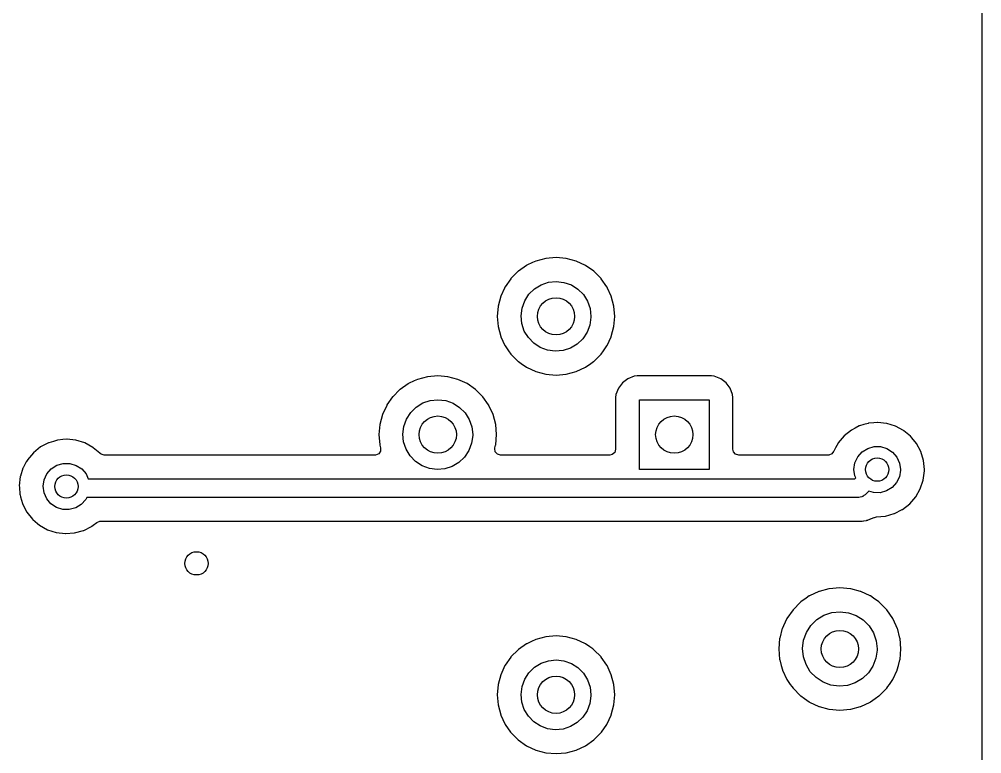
# Model space of a CAD drawing. Extents: x 83 to 134, y -229 to -45.
# Drawn here: x 113.44 to 134.11, y -143.08 to -127.3 of the extents above; entities that cross this region are included whole.
import ezdxf

# ---------------------------------------------------------------- set-up
doc = ezdxf.new("R2010")
doc.units = 0
doc.layers.add('BLACK', color=7, linetype='CONTINUOUS')

msp = doc.modelspace()

# ---------------------------------------------------------------- linework, layer by layer
at = {"layer": 'BLACK', "linetype": 'CONTINUOUS'}
for p, q in [((134.112, -45.0845), (134.112, -229.236)), ((124.536, -132.497), (124.462, -132.531)), ((124.749, -132.44), (124.536, -132.497)), ((124.968, -132.421), (124.749, -132.44)), ((125.187, -132.44), (124.968, -132.421)), ((125.4, -132.497), (125.187, -132.44)), ((125.6, -132.59), (125.4, -132.497)), ((124.156, -132.716), (124, -132.872)), ((124.16, -132.713), (124.156, -132.716)), ((124.332, -132.593), (124.16, -132.713)), ((124.16, -132.713), (124.16, -132.713)), ((124.336, -132.59), (124.332, -132.593)), ((124.332, -132.593), (124.332, -132.593)), ((124.341, -132.588), (124.336, -132.59)), ((124.462, -132.531), (124.341, -132.588)), ((124.341, -132.588), (124.341, -132.588)), ((125.78, -132.716), (125.6, -132.59)), ((125.936, -132.872), (125.78, -132.716)), ((123.997, -132.876), (123.877, -133.048)), ((124, -132.872), (123.997, -132.876)), ((123.997, -132.876), (123.997, -132.876)), ((125.939, -132.876), (125.936, -132.872)), ((126.059, -133.048), (125.939, -132.876)), ((125.939, -132.876), (125.939, -132.876)), ((123.86, -133.081), (123.781, -133.252)), ((123.872, -133.057), (123.86, -133.081)), ((123.874, -133.052), (123.872, -133.057)), ((123.872, -133.057), (123.872, -133.057)), ((123.877, -133.048), (123.874, -133.052)), ((124.387, -133.21), (124.506, -133.093)), ((124.506, -133.093), (124.649, -133.005)), ((124.649, -133.005), (124.807, -132.951)), ((124.807, -132.951), (124.973, -132.934)), ((124.973, -132.934), (125.139, -132.954)), ((125.139, -132.954), (125.297, -133.01)), ((125.297, -133.01), (125.438, -133.099)), ((125.438, -133.099), (125.556, -133.218)), ((126.062, -133.052), (126.059, -133.048)), ((126.064, -133.057), (126.062, -133.052)), ((126.076, -133.081), (126.064, -133.057)), ((126.064, -133.057), (126.064, -133.057)), ((126.155, -133.252), (126.076, -133.081)), ((123.781, -133.252), (123.724, -133.465)), ((124.296, -133.351), (124.387, -133.21)), ((125.556, -133.218), (125.644, -133.36)), ((126.212, -133.465), (126.155, -133.252)), ((123.724, -133.465), (123.705, -133.684)), ((124.218, -133.674), (124.239, -133.508)), ((124.239, -133.508), (124.296, -133.351)), ((125.644, -133.36), (125.699, -133.518)), ((125.699, -133.518), (125.718, -133.684)), ((126.231, -133.684), (126.212, -133.465)), ((123.705, -133.684), (123.724, -133.903)), ((124.234, -133.84), (124.218, -133.674)), ((125.718, -133.705), (125.694, -133.871)), ((125.718, -133.684), (125.718, -133.705)), ((126.212, -133.903), (126.231, -133.684)), ((123.724, -133.903), (123.781, -134.116)), ((124.287, -133.999), (124.234, -133.84)), ((125.694, -133.871), (125.635, -134.027)), ((126.155, -134.116), (126.212, -133.903)), ((123.781, -134.116), (123.783, -134.121)), ((123.783, -134.121), (123.872, -134.311)), ((124.374, -134.142), (124.287, -133.999)), ((124.49, -134.262), (124.374, -134.142)), ((125.543, -134.166), (125.421, -134.281)), ((125.635, -134.027), (125.543, -134.166)), ((126.064, -134.311), (126.153, -134.121)), ((126.153, -134.121), (126.155, -134.116)), ((123.872, -134.311), (123.872, -134.311)), ((123.872, -134.311), (123.874, -134.316)), ((123.874, -134.316), (123.877, -134.32)), ((123.877, -134.32), (123.877, -134.32)), ((123.877, -134.32), (123.95, -134.424)), ((124.63, -134.353), (124.49, -134.262)), ((124.787, -134.412), (124.63, -134.353)), ((125.278, -134.367), (125.119, -134.419)), ((125.421, -134.281), (125.278, -134.367)), ((125.986, -134.424), (126.059, -134.32)), ((126.059, -134.32), (126.062, -134.316)), ((126.059, -134.32), (126.059, -134.32)), ((126.062, -134.316), (126.064, -134.311)), ((126.064, -134.311), (126.064, -134.311)), ((123.95, -134.424), (124, -134.496)), ((124, -134.496), (124.156, -134.652)), ((124.952, -134.434), (124.787, -134.412)), ((125.119, -134.419), (124.952, -134.434)), ((125.78, -134.652), (125.936, -134.496)), ((125.936, -134.496), (125.986, -134.424)), ((124.156, -134.652), (124.16, -134.655)), ((124.16, -134.655), (124.16, -134.655)), ((124.16, -134.655), (124.218, -134.695)), ((124.218, -134.695), (124.336, -134.778)), ((124.336, -134.778), (124.536, -134.871)), ((125.4, -134.871), (125.6, -134.778)), ((125.6, -134.778), (125.718, -134.695)), ((125.718, -134.695), (125.776, -134.655)), ((125.776, -134.655), (125.78, -134.652)), ((125.776, -134.655), (125.776, -134.655)), ((122.209, -134.98), (121.996, -135.037)), ((122.428, -134.961), (122.209, -134.98)), ((122.647, -134.98), (122.428, -134.961)), ((122.86, -135.037), (122.647, -134.98)), ((124.536, -134.871), (124.749, -134.928)), ((124.749, -134.928), (124.968, -134.947)), ((124.968, -134.947), (125.187, -134.928)), ((125.187, -134.928), (125.4, -134.871)), ((126.648, -134.972), (126.511, -135.023)), ((126.71, -134.965), (126.648, -134.972)), ((128.306, -134.965), (126.71, -134.965)), ((128.368, -134.972), (128.306, -134.965)), ((128.505, -135.023), (128.368, -134.972)), ((121.792, -135.133), (121.62, -135.253)), ((121.796, -135.13), (121.792, -135.133)), ((121.792, -135.133), (121.792, -135.133)), ((121.801, -135.128), (121.796, -135.13)), ((121.923, -135.071), (121.801, -135.128)), ((121.801, -135.128), (121.801, -135.128)), ((121.996, -135.037), (121.923, -135.071)), ((123.06, -135.13), (122.86, -135.037)), ((123.24, -135.256), (123.06, -135.13)), ((126.395, -135.111), (126.307, -135.227)), ((126.511, -135.023), (126.395, -135.111)), ((128.621, -135.111), (128.505, -135.023)), ((128.709, -135.227), (128.621, -135.111)), ((121.616, -135.256), (121.46, -135.412)), ((121.62, -135.253), (121.616, -135.256)), ((121.62, -135.253), (121.62, -135.253)), ((123.396, -135.412), (123.24, -135.256)), ((126.256, -135.364), (126.249, -135.426)), ((126.307, -135.227), (126.256, -135.364)), ((128.76, -135.364), (128.709, -135.227)), ((128.767, -135.426), (128.76, -135.364)), ((121.331, -135.598), (121.241, -135.792)), ((121.332, -135.597), (121.331, -135.598)), ((121.334, -135.592), (121.332, -135.597)), ((121.332, -135.597), (121.332, -135.597)), ((121.337, -135.588), (121.334, -135.592)), ((121.457, -135.416), (121.337, -135.588)), ((121.46, -135.412), (121.457, -135.416)), ((121.457, -135.416), (121.457, -135.416)), ((121.966, -135.633), (122.109, -135.545)), ((122.109, -135.545), (122.267, -135.491)), ((122.267, -135.491), (122.433, -135.474)), ((122.433, -135.474), (122.599, -135.494)), ((122.599, -135.494), (122.757, -135.55)), ((122.757, -135.55), (122.898, -135.639)), ((123.399, -135.416), (123.396, -135.412)), ((123.519, -135.588), (123.399, -135.416)), ((123.399, -135.416), (123.399, -135.416)), ((123.522, -135.592), (123.519, -135.588)), ((123.524, -135.597), (123.522, -135.592)), ((123.525, -135.598), (123.524, -135.597)), ((123.524, -135.597), (123.524, -135.597)), ((123.615, -135.792), (123.525, -135.598)), ((126.249, -135.426), (126.249, -136.539)), ((126.758, -136.974), (126.758, -135.474)), ((126.758, -135.474), (128.258, -135.474)), ((128.258, -135.474), (128.258, -136.974)), ((128.767, -136.539), (128.767, -135.426)), ((121.241, -135.792), (121.184, -136.005)), ((121.756, -135.891), (121.847, -135.75)), ((121.847, -135.75), (121.966, -135.633)), ((122.898, -135.639), (123.016, -135.758)), ((123.016, -135.758), (123.104, -135.9)), ((123.672, -136.005), (123.615, -135.792)), ((121.184, -136.005), (121.165, -136.224)), ((121.699, -136.048), (121.756, -135.891)), ((123.104, -135.9), (123.159, -136.058)), ((123.691, -136.224), (123.672, -136.005)), ((131.576, -136.01), (131.487, -136.036)), ((131.671, -135.982), (131.576, -136.01)), ((131.676, -135.98), (131.671, -135.982)), ((131.671, -135.982), (131.671, -135.982)), ((131.683, -135.98), (131.676, -135.98)), ((131.791, -135.97), (131.683, -135.98)), ((131.683, -135.98), (131.683, -135.98)), ((131.873, -135.963), (131.791, -135.97)), ((131.88, -135.963), (131.873, -135.963)), ((132.064, -135.983), (131.88, -135.963)), ((131.88, -135.963), (131.88, -135.963)), ((132.07, -135.983), (132.064, -135.983)), ((132.064, -135.983), (132.064, -135.983)), ((132.259, -136.042), (132.07, -135.983)), ((121.165, -136.224), (121.184, -136.443)), ((121.678, -136.214), (121.699, -136.048)), ((121.694, -136.38), (121.678, -136.214)), ((123.159, -136.058), (123.178, -136.224)), ((123.178, -136.224), (123.178, -136.245)), ((123.672, -136.443), (123.691, -136.224)), ((131.311, -136.128), (131.157, -136.252)), ((131.39, -136.087), (131.311, -136.128)), ((131.481, -136.039), (131.39, -136.087)), ((131.487, -136.036), (131.481, -136.039)), ((131.481, -136.039), (131.481, -136.039)), ((132.433, -136.136), (132.259, -136.042)), ((132.438, -136.14), (132.433, -136.136)), ((132.579, -136.257), (132.438, -136.14)), ((132.438, -136.14), (132.438, -136.14)), ((114.04, -136.415), (113.898, -136.49)), ((114.067, -136.401), (114.04, -136.415)), ((114.073, -136.398), (114.067, -136.401)), ((114.067, -136.401), (114.067, -136.401)), ((114.173, -136.369), (114.073, -136.398)), ((114.257, -136.344), (114.173, -136.369)), ((114.263, -136.342), (114.257, -136.344)), ((114.257, -136.344), (114.257, -136.344)), ((114.269, -136.342), (114.263, -136.342)), ((114.377, -136.332), (114.269, -136.342)), ((114.269, -136.342), (114.269, -136.342)), ((114.459, -136.324), (114.377, -136.332)), ((114.466, -136.325), (114.459, -136.324)), ((114.65, -136.344), (114.466, -136.325)), ((114.466, -136.325), (114.466, -136.325)), ((114.656, -136.345), (114.65, -136.344)), ((114.65, -136.344), (114.65, -136.344)), ((114.845, -136.404), (114.656, -136.345)), ((115.019, -136.498), (114.845, -136.404)), ((121.747, -136.539), (121.694, -136.38)), ((123.154, -136.411), (123.095, -136.567)), ((123.178, -136.245), (123.154, -136.411)), ((131.027, -136.409), (130.974, -136.506)), ((131.03, -136.403), (131.027, -136.409)), ((131.027, -136.409), (131.027, -136.409)), ((131.157, -136.252), (131.03, -136.403)), ((132.585, -136.262), (132.579, -136.257)), ((132.589, -136.267), (132.585, -136.262)), ((132.61, -136.293), (132.589, -136.267)), ((132.589, -136.267), (132.589, -136.267)), ((132.71, -136.415), (132.61, -136.293)), ((132.803, -136.59), (132.71, -136.415)), ((113.743, -136.614), (113.616, -136.765)), ((113.898, -136.49), (113.743, -136.614)), ((115.024, -136.502), (115.019, -136.498)), ((115.03, -136.506), (115.024, -136.502)), ((115.024, -136.502), (115.024, -136.502)), ((115.171, -136.624), (115.03, -136.506)), ((115.175, -136.628), (115.171, -136.624)), ((115.196, -136.645), (115.175, -136.628)), ((115.264, -136.665), (115.196, -136.645)), ((121.159, -136.636), (121.094, -136.664)), ((121.199, -136.577), (121.159, -136.636)), ((121.184, -136.443), (121.185, -136.449)), ((121.185, -136.449), (121.185, -136.449)), ((121.185, -136.449), (121.201, -136.506)), ((121.201, -136.506), (121.199, -136.577)), ((121.834, -136.682), (121.747, -136.539)), ((123.095, -136.567), (123.003, -136.706)), ((123.652, -136.521), (123.655, -136.506)), ((123.662, -136.591), (123.652, -136.521)), ((123.655, -136.506), (123.671, -136.449)), ((123.709, -136.645), (123.662, -136.591)), ((123.671, -136.449), (123.672, -136.443)), ((123.671, -136.449), (123.671, -136.449)), ((123.777, -136.665), (123.709, -136.645)), ((126.229, -136.607), (126.176, -136.654)), ((126.249, -136.539), (126.229, -136.607)), ((128.778, -136.591), (128.767, -136.539)), ((128.824, -136.645), (128.778, -136.591)), ((128.892, -136.665), (128.824, -136.645)), ((130.895, -136.636), (130.83, -136.664)), ((130.928, -136.587), (130.895, -136.636)), ((130.931, -136.588), (130.928, -136.587)), ((130.933, -136.583), (130.931, -136.588)), ((130.935, -136.577), (130.933, -136.583)), ((130.974, -136.506), (130.935, -136.577)), ((131.448, -136.701), (131.542, -136.595)), ((131.542, -136.595), (131.662, -136.519)), ((131.662, -136.519), (131.798, -136.481)), ((131.798, -136.481), (131.94, -136.481)), ((131.94, -136.481), (132.076, -136.522)), ((132.076, -136.522), (132.195, -136.599)), ((132.195, -136.599), (132.288, -136.707)), ((132.86, -136.779), (132.803, -136.59)), ((113.591, -136.81), (113.521, -136.939)), ((113.613, -136.771), (113.591, -136.81)), ((113.616, -136.765), (113.613, -136.771)), ((113.613, -136.771), (113.613, -136.771)), ((114.248, -136.881), (114.385, -136.842)), ((114.385, -136.842), (114.526, -136.843)), ((114.526, -136.843), (114.662, -136.884)), ((121.079, -136.665), (115.264, -136.665)), ((121.094, -136.664), (121.079, -136.665)), ((121.95, -136.802), (121.834, -136.682)), ((122.09, -136.893), (121.95, -136.802)), ((122.881, -136.821), (122.738, -136.907)), ((123.003, -136.706), (122.881, -136.821)), ((126.123, -136.665), (123.777, -136.665)), ((126.176, -136.654), (126.123, -136.665)), ((130.815, -136.665), (128.892, -136.665)), ((130.83, -136.664), (130.815, -136.665)), ((131.366, -136.97), (131.388, -136.83)), ((131.388, -136.83), (131.448, -136.701)), ((132.288, -136.707), (132.346, -136.836)), ((132.346, -136.836), (132.366, -136.976)), ((132.88, -136.976), (132.86, -136.779)), ((113.519, -136.944), (113.465, -137.115)), ((113.521, -136.939), (113.519, -136.944)), ((113.519, -136.944), (113.519, -136.944)), ((114.034, -137.063), (114.128, -136.957)), ((114.128, -136.957), (114.248, -136.881)), ((114.662, -136.884), (114.781, -136.961)), ((114.781, -136.961), (114.874, -137.068)), ((122.247, -136.952), (122.09, -136.893)), ((122.412, -136.974), (122.247, -136.952)), ((122.579, -136.959), (122.412, -136.974)), ((122.738, -136.907), (122.579, -136.959)), ((128.258, -136.974), (126.758, -136.974)), ((131.385, -137.11), (131.366, -136.97)), ((132.366, -136.988), (132.343, -137.128)), ((132.366, -136.976), (132.366, -136.988)), ((132.854, -137.2), (132.879, -137.004)), ((132.879, -137.004), (132.88, -136.976)), ((113.461, -137.127), (113.439, -137.324)), ((113.465, -137.115), (113.461, -137.127)), ((113.952, -137.332), (113.974, -137.192)), ((113.974, -137.192), (114.034, -137.063)), ((114.874, -137.068), (114.921, -137.174)), ((114.921, -137.174), (131.386, -137.174)), ((131.404, -137.155), (131.385, -137.11)), ((131.386, -137.174), (131.404, -137.155)), ((132.281, -137.255), (132.186, -137.361)), ((132.343, -137.128), (132.281, -137.255)), ((132.792, -137.388), (132.854, -137.2)), ((113.439, -137.324), (113.442, -137.355)), ((113.442, -137.355), (113.455, -137.513)), ((113.971, -137.472), (113.952, -137.332)), ((114.028, -137.602), (113.971, -137.472)), ((131.687, -137.438), (131.61, -137.515)), ((131.786, -137.469), (131.687, -137.438)), ((131.928, -137.472), (131.786, -137.469)), ((132.065, -137.435), (131.928, -137.472)), ((132.186, -137.361), (132.065, -137.435)), ((132.694, -137.56), (132.792, -137.388)), ((113.455, -137.513), (113.456, -137.521)), ((113.456, -137.521), (113.467, -137.56)), ((113.467, -137.56), (113.507, -137.701)), ((114.119, -137.711), (114.028, -137.602)), ((114.867, -137.617), (114.772, -137.722)), ((114.888, -137.574), (114.867, -137.617)), ((131.469, -137.574), (114.888, -137.574)), ((131.501, -137.566), (131.469, -137.574)), ((131.534, -137.562), (131.501, -137.566)), ((131.544, -137.556), (131.534, -137.562)), ((131.555, -137.554), (131.544, -137.556)), ((131.582, -137.533), (131.555, -137.554)), ((131.61, -137.515), (131.582, -137.533)), ((132.565, -137.71), (132.694, -137.56)), ((113.507, -137.701), (113.51, -137.711)), ((113.51, -137.711), (113.601, -137.887)), ((113.601, -137.887), (113.723, -138.042)), ((114.237, -137.789), (114.119, -137.711)), ((114.372, -137.831), (114.237, -137.789)), ((114.514, -137.834), (114.372, -137.831)), ((114.651, -137.797), (114.514, -137.834)), ((114.772, -137.722), (114.651, -137.797)), ((132.238, -137.918), (132.404, -137.834)), ((132.404, -137.834), (132.409, -137.832)), ((132.404, -137.834), (132.404, -137.834)), ((132.409, -137.832), (132.565, -137.71)), ((113.723, -138.042), (113.728, -138.046)), ((113.728, -138.046), (113.728, -138.046)), ((113.728, -138.046), (113.831, -138.133)), ((115.104, -138.109), (115.17, -138.083)), ((115.17, -138.083), (115.181, -138.082)), ((115.181, -138.082), (131.44, -138.082)), ((131.44, -138.082), (131.448, -138.082)), ((131.448, -138.082), (131.498, -138.086)), ((131.498, -138.086), (131.498, -138.086)), ((131.498, -138.086), (131.506, -138.086)), ((131.506, -138.086), (131.514, -138.085)), ((131.514, -138.085), (131.54, -138.08)), ((131.514, -138.085), (131.514, -138.085)), ((131.54, -138.08), (131.569, -138.075)), ((131.569, -138.075), (131.576, -138.074)), ((131.576, -138.074), (131.639, -138.067)), ((131.639, -138.067), (131.646, -138.064)), ((131.646, -138.064), (131.649, -138.063)), ((131.649, -138.063), (131.665, -138.059)), ((131.665, -138.059), (131.667, -138.058)), ((131.667, -138.058), (131.675, -138.057)), ((131.675, -138.057), (131.733, -138.031)), ((131.733, -138.031), (131.74, -138.029)), ((131.74, -138.029), (131.743, -138.027)), ((131.743, -138.027), (131.799, -138.006)), ((131.799, -138.006), (131.805, -138.002)), ((131.805, -138.002), (131.853, -137.988)), ((131.853, -137.988), (132.036, -137.974)), ((132.036, -137.974), (132.036, -137.974)), ((132.036, -137.974), (132.042, -137.974)), ((132.042, -137.974), (132.233, -137.921)), ((132.233, -137.921), (132.238, -137.918)), ((132.238, -137.918), (132.238, -137.918)), ((113.831, -138.133), (113.874, -138.17)), ((113.874, -138.17), (114.047, -138.266)), ((114.047, -138.266), (114.235, -138.328)), ((114.628, -138.336), (114.819, -138.283)), ((114.819, -138.283), (114.824, -138.28)), ((114.824, -138.28), (114.99, -138.196)), ((114.824, -138.28), (114.824, -138.28)), ((114.99, -138.196), (114.995, -138.193)), ((114.99, -138.196), (114.99, -138.196)), ((114.995, -138.193), (115.025, -138.17)), ((115.025, -138.17), (115.104, -138.109)), ((114.235, -138.328), (114.431, -138.351)), ((114.431, -138.351), (114.437, -138.35)), ((114.437, -138.35), (114.622, -138.336)), ((114.437, -138.35), (114.437, -138.35)), ((114.622, -138.336), (114.622, -138.336)), ((114.622, -138.336), (114.628, -138.336)), ((130.831, -139.536), (130.62, -139.592)), ((130.836, -139.534), (130.831, -139.536)), ((130.831, -139.536), (130.831, -139.536)), ((131.064, -139.515), (130.836, -139.534)), ((131.292, -139.534), (131.064, -139.515)), ((131.297, -139.536), (131.292, -139.534)), ((131.508, -139.592), (131.297, -139.536)), ((131.297, -139.536), (131.297, -139.536)), ((130.342, -139.736), (130.224, -139.819)), ((130.407, -139.69), (130.342, -139.736)), ((130.412, -139.688), (130.407, -139.69)), ((130.61, -139.596), (130.412, -139.688)), ((130.412, -139.688), (130.412, -139.688)), ((130.615, -139.594), (130.61, -139.596)), ((130.61, -139.596), (130.61, -139.596)), ((130.62, -139.592), (130.615, -139.594)), ((130.62, -139.592), (130.62, -139.592)), ((131.513, -139.594), (131.508, -139.592)), ((131.508, -139.592), (131.508, -139.592)), ((131.518, -139.596), (131.513, -139.594)), ((131.716, -139.688), (131.518, -139.596)), ((131.518, -139.596), (131.518, -139.596)), ((131.721, -139.69), (131.716, -139.688)), ((131.716, -139.688), (131.716, -139.688)), ((131.786, -139.736), (131.721, -139.69)), ((131.904, -139.819), (131.786, -139.736)), ((130.22, -139.822), (130.058, -139.984)), ((130.224, -139.819), (130.22, -139.822)), ((130.224, -139.819), (130.224, -139.819)), ((131.908, -139.822), (131.904, -139.819)), ((131.904, -139.819), (131.904, -139.819)), ((132.07, -139.984), (131.908, -139.822)), ((130.058, -139.984), (129.926, -140.171)), ((130.571, -140.198), (130.723, -140.104)), ((130.723, -140.104), (130.892, -140.047)), ((130.892, -140.047), (131.07, -140.028)), ((131.07, -140.028), (131.247, -140.049)), ((131.247, -140.049), (131.415, -140.109)), ((131.415, -140.109), (131.565, -140.205)), ((132.202, -140.171), (132.07, -139.984)), ((129.851, -140.334), (129.83, -140.379)), ((129.924, -140.176), (129.851, -140.334)), ((129.926, -140.171), (129.924, -140.176)), ((129.924, -140.176), (129.924, -140.176)), ((130.347, -140.472), (130.444, -140.322)), ((130.444, -140.322), (130.571, -140.198)), ((131.565, -140.205), (131.691, -140.331)), ((131.691, -140.331), (131.785, -140.482)), ((132.204, -140.176), (132.202, -140.171)), ((132.277, -140.334), (132.204, -140.176)), ((132.204, -140.176), (132.204, -140.176)), ((132.298, -140.379), (132.277, -140.334)), ((124.749, -140.568), (124.536, -140.625)), ((124.968, -140.549), (124.749, -140.568)), ((125.187, -140.568), (124.968, -140.549)), ((125.4, -140.625), (125.187, -140.568)), ((129.828, -140.384), (129.772, -140.595)), ((129.83, -140.379), (129.828, -140.384)), ((129.828, -140.384), (129.828, -140.384)), ((130.286, -140.64), (130.347, -140.472)), ((131.785, -140.482), (131.844, -140.651)), ((132.3, -140.384), (132.298, -140.379)), ((132.356, -140.595), (132.3, -140.384)), ((132.3, -140.384), (132.3, -140.384)), ((124.332, -140.721), (124.16, -140.841)), ((124.336, -140.718), (124.332, -140.721)), ((124.332, -140.721), (124.332, -140.721)), ((124.341, -140.716), (124.336, -140.718)), ((124.443, -140.668), (124.341, -140.716)), ((124.341, -140.716), (124.341, -140.716)), ((124.536, -140.625), (124.443, -140.668)), ((125.6, -140.718), (125.4, -140.625)), ((125.692, -140.783), (125.6, -140.718)), ((125.757, -140.828), (125.692, -140.783)), ((129.77, -140.6), (129.751, -140.828)), ((129.772, -140.595), (129.77, -140.6)), ((130.264, -140.817), (130.286, -140.64)), ((131.844, -140.651), (131.864, -140.828)), ((132.358, -140.6), (132.356, -140.595)), ((132.377, -140.828), (132.358, -140.6)), ((124.156, -140.844), (124, -141)), ((124.16, -140.841), (124.156, -140.844)), ((124.16, -140.841), (124.16, -140.841)), ((125.774, -140.84), (125.757, -140.828)), ((125.78, -140.844), (125.774, -140.84)), ((125.936, -141), (125.78, -140.844)), ((129.751, -140.828), (129.77, -141.056)), ((130.281, -140.994), (130.264, -140.817)), ((131.864, -140.85), (131.839, -141.027)), ((131.864, -140.828), (131.864, -140.85)), ((132.358, -141.056), (132.377, -140.828)), ((123.872, -141.185), (123.85, -141.232)), ((123.874, -141.18), (123.872, -141.185)), ((123.872, -141.185), (123.872, -141.185)), ((123.877, -141.176), (123.874, -141.18)), ((123.997, -141.004), (123.877, -141.176)), ((124, -141), (123.997, -141.004)), ((123.997, -141.004), (123.997, -141.004)), ((124.506, -141.221), (124.649, -141.133)), ((124.649, -141.133), (124.807, -141.079)), ((124.807, -141.079), (124.973, -141.062)), ((124.973, -141.062), (125.139, -141.082)), ((125.139, -141.082), (125.297, -141.138)), ((125.297, -141.138), (125.438, -141.227)), ((125.939, -141.004), (125.936, -141)), ((126.059, -141.176), (125.939, -141.004)), ((125.939, -141.004), (125.939, -141.004)), ((126.062, -141.18), (126.059, -141.176)), ((126.064, -141.185), (126.062, -141.18)), ((126.086, -141.232), (126.064, -141.185)), ((126.064, -141.185), (126.064, -141.185)), ((129.77, -141.056), (129.772, -141.061)), ((129.772, -141.061), (129.772, -141.061)), ((129.772, -141.061), (129.804, -141.18)), ((129.804, -141.18), (129.83, -141.277)), ((130.338, -141.164), (130.281, -140.994)), ((130.43, -141.316), (130.338, -141.164)), ((131.776, -141.194), (131.677, -141.342)), ((131.839, -141.027), (131.776, -141.194)), ((132.298, -141.277), (132.324, -141.18)), ((132.324, -141.18), (132.356, -141.061)), ((132.356, -141.061), (132.358, -141.056)), ((132.356, -141.061), (132.356, -141.061)), ((123.781, -141.38), (123.724, -141.593)), ((123.85, -141.232), (123.781, -141.38)), ((124.296, -141.479), (124.387, -141.338)), ((124.387, -141.338), (124.506, -141.221)), ((125.438, -141.227), (125.556, -141.346)), ((125.556, -141.346), (125.644, -141.488)), ((126.155, -141.38), (126.086, -141.232)), ((126.212, -141.593), (126.155, -141.38)), ((129.83, -141.277), (129.832, -141.282)), ((129.832, -141.282), (129.832, -141.282)), ((129.832, -141.282), (129.924, -141.48)), ((130.554, -141.444), (130.43, -141.316)), ((131.677, -141.342), (131.548, -141.465)), ((132.204, -141.48), (132.296, -141.282)), ((132.296, -141.282), (132.298, -141.277)), ((132.296, -141.282), (132.296, -141.282)), ((123.724, -141.593), (123.705, -141.812)), ((124.239, -141.636), (124.296, -141.479)), ((125.644, -141.488), (125.699, -141.646)), ((126.231, -141.812), (126.212, -141.593)), ((129.924, -141.48), (129.924, -141.48)), ((129.924, -141.48), (129.926, -141.485)), ((129.926, -141.485), (130, -141.59)), ((130, -141.59), (130.03, -141.632)), ((130.703, -141.542), (130.554, -141.444)), ((130.87, -141.604), (130.703, -141.542)), ((131.047, -141.628), (130.87, -141.604)), ((131.394, -141.557), (131.225, -141.612)), ((131.548, -141.465), (131.394, -141.557)), ((132.098, -141.632), (132.128, -141.59)), ((132.128, -141.59), (132.202, -141.485)), ((132.202, -141.485), (132.204, -141.48)), ((132.204, -141.48), (132.204, -141.48)), ((123.705, -141.812), (123.724, -142.031)), ((124.218, -141.802), (124.239, -141.636)), ((124.234, -141.968), (124.218, -141.802)), ((125.699, -141.646), (125.718, -141.812)), ((125.718, -141.812), (125.718, -141.833)), ((126.212, -142.031), (126.231, -141.812)), ((130.03, -141.632), (130.058, -141.672)), ((130.058, -141.672), (130.22, -141.834)), ((131.225, -141.612), (131.047, -141.628)), ((131.908, -141.834), (132.07, -141.672)), ((132.07, -141.672), (132.098, -141.632)), ((124.287, -142.127), (124.234, -141.968)), ((125.694, -141.999), (125.635, -142.155)), ((125.718, -141.833), (125.694, -141.999)), ((130.22, -141.834), (130.224, -141.837)), ((130.224, -141.837), (130.224, -141.837)), ((130.224, -141.837), (130.302, -141.892)), ((130.302, -141.892), (130.407, -141.966)), ((130.407, -141.966), (130.412, -141.968)), ((130.412, -141.968), (130.412, -141.968)), ((130.412, -141.968), (130.61, -142.06)), ((131.518, -142.06), (131.716, -141.968)), ((131.716, -141.968), (131.721, -141.966)), ((131.716, -141.968), (131.716, -141.968)), ((131.721, -141.966), (131.826, -141.892)), ((131.826, -141.892), (131.904, -141.837)), ((131.904, -141.837), (131.908, -141.834)), ((131.904, -141.837), (131.904, -141.837)), ((123.724, -142.031), (123.781, -142.244)), ((124.374, -142.27), (124.287, -142.127)), ((125.635, -142.155), (125.543, -142.294)), ((126.155, -142.244), (126.212, -142.031)), ((130.61, -142.06), (130.615, -142.062)), ((130.615, -142.062), (130.62, -142.064)), ((130.62, -142.064), (130.62, -142.064)), ((130.62, -142.064), (130.831, -142.12)), ((130.831, -142.12), (130.831, -142.12)), ((130.831, -142.12), (130.836, -142.122)), ((130.836, -142.122), (131.064, -142.141)), ((131.064, -142.141), (131.292, -142.122)), ((131.292, -142.122), (131.297, -142.12)), ((131.297, -142.12), (131.508, -142.064)), ((131.297, -142.12), (131.297, -142.12)), ((131.508, -142.064), (131.513, -142.062)), ((131.508, -142.064), (131.508, -142.064)), ((131.513, -142.062), (131.518, -142.06)), ((123.781, -142.244), (123.783, -142.249)), ((123.783, -142.249), (123.872, -142.439)), ((124.49, -142.39), (124.374, -142.27)), ((124.63, -142.481), (124.49, -142.39)), ((125.421, -142.409), (125.278, -142.495)), ((125.543, -142.294), (125.421, -142.409)), ((126.064, -142.439), (126.153, -142.249)), ((126.153, -142.249), (126.155, -142.244)), ((123.872, -142.439), (123.872, -142.439)), ((123.872, -142.439), (123.874, -142.444)), ((123.874, -142.444), (123.877, -142.448)), ((123.877, -142.448), (123.877, -142.448)), ((123.877, -142.448), (123.991, -142.612)), ((123.991, -142.612), (124, -142.624)), ((124, -142.624), (124.156, -142.78)), ((124.787, -142.54), (124.63, -142.481)), ((124.952, -142.562), (124.787, -142.54)), ((125.119, -142.547), (124.952, -142.562)), ((125.278, -142.495), (125.119, -142.547)), ((125.78, -142.78), (125.936, -142.624)), ((125.936, -142.624), (125.945, -142.612)), ((125.945, -142.612), (126.059, -142.448)), ((126.059, -142.448), (126.062, -142.444)), ((126.059, -142.448), (126.059, -142.448)), ((126.062, -142.444), (126.064, -142.439)), ((126.064, -142.439), (126.064, -142.439)), ((124.156, -142.78), (124.336, -142.906)), ((125.6, -142.906), (125.78, -142.78)), ((124.336, -142.906), (124.536, -142.999)), ((124.536, -142.999), (124.749, -143.056)), ((124.749, -143.056), (124.968, -143.075)), ((124.968, -143.075), (125.187, -143.056)), ((125.187, -143.056), (125.4, -142.999)), ((125.4, -142.999), (125.6, -142.906))]:
    msp.add_line(p, q, dxfattribs=at)
at = {"layer": 'BLACK'}
for centre, radius in [((124.968, -133.684), 0.4), ((122.428, -136.224), 0.4), ((127.508, -136.224), 0.4), ((131.866, -136.976), 0.25), ((114.452, -137.338), 0.25), ((117.246, -138.989), 0.25), ((131.064, -140.828), 0.4), ((124.968, -141.812), 0.4)]:
    msp.add_circle(centre, radius, dxfattribs=at)

doc.saveas('drawing.dxf')
